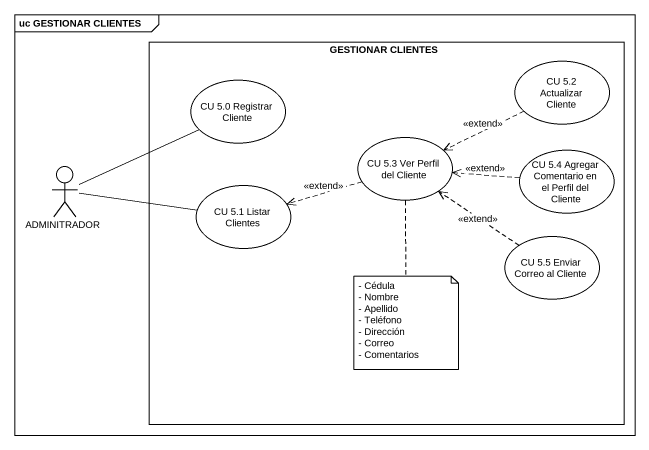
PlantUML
@startuml
mainframe uc GESTIONAR CLIENTES
rectangle "GESTIONAR CLIENTES" as GESTIONAR_CLIENTES {
  usecase "CU 5.0 Registrar Cliente" as CU_5_0_Registrar_Cliente
  usecase "CU 5.2 Actualizar Cliente" as CU_5_2_Actualizar_Cliente
  usecase "CU 5.3 Ver Perfil del Cliente" as CU_5_3_Ver_Perfil_del
  usecase "CU 5.4 Agregar Comentario en el Perfil del Cliente" as CU_5_4_Agregar_Comentario
  usecase "CU 5.1 Listar Clientes" as CU_5_1_Listar_Clientes
  usecase "CU 5.5 Enviar Correo al Cliente" as CU_5_5_Enviar_Correo_al
}
actor ADMINITRADOR
CU_5_2_Actualizar_Cliente .left.> CU_5_3_Ver_Perfil_del : <<extend>>
ADMINITRADOR -right- CU_5_0_Registrar_Cliente
ADMINITRADOR -right- CU_5_1_Listar_Clientes
CU_5_3_Ver_Perfil_del .left.> CU_5_1_Listar_Clientes : <<extend>>
CU_5_4_Agregar_Comentario .left.> CU_5_3_Ver_Perfil_del : <<extend>>
CU_5_5_Enviar_Correo_al .up.> CU_5_3_Ver_Perfil_del : <<extend>>
note bottom of CU_5_3_Ver_Perfil_del
  - Cédula
  - Nombre
  - Apellido
  - Teléfono
  - Dirección
  - Correo
  - Comentarios
end note
@enduml
